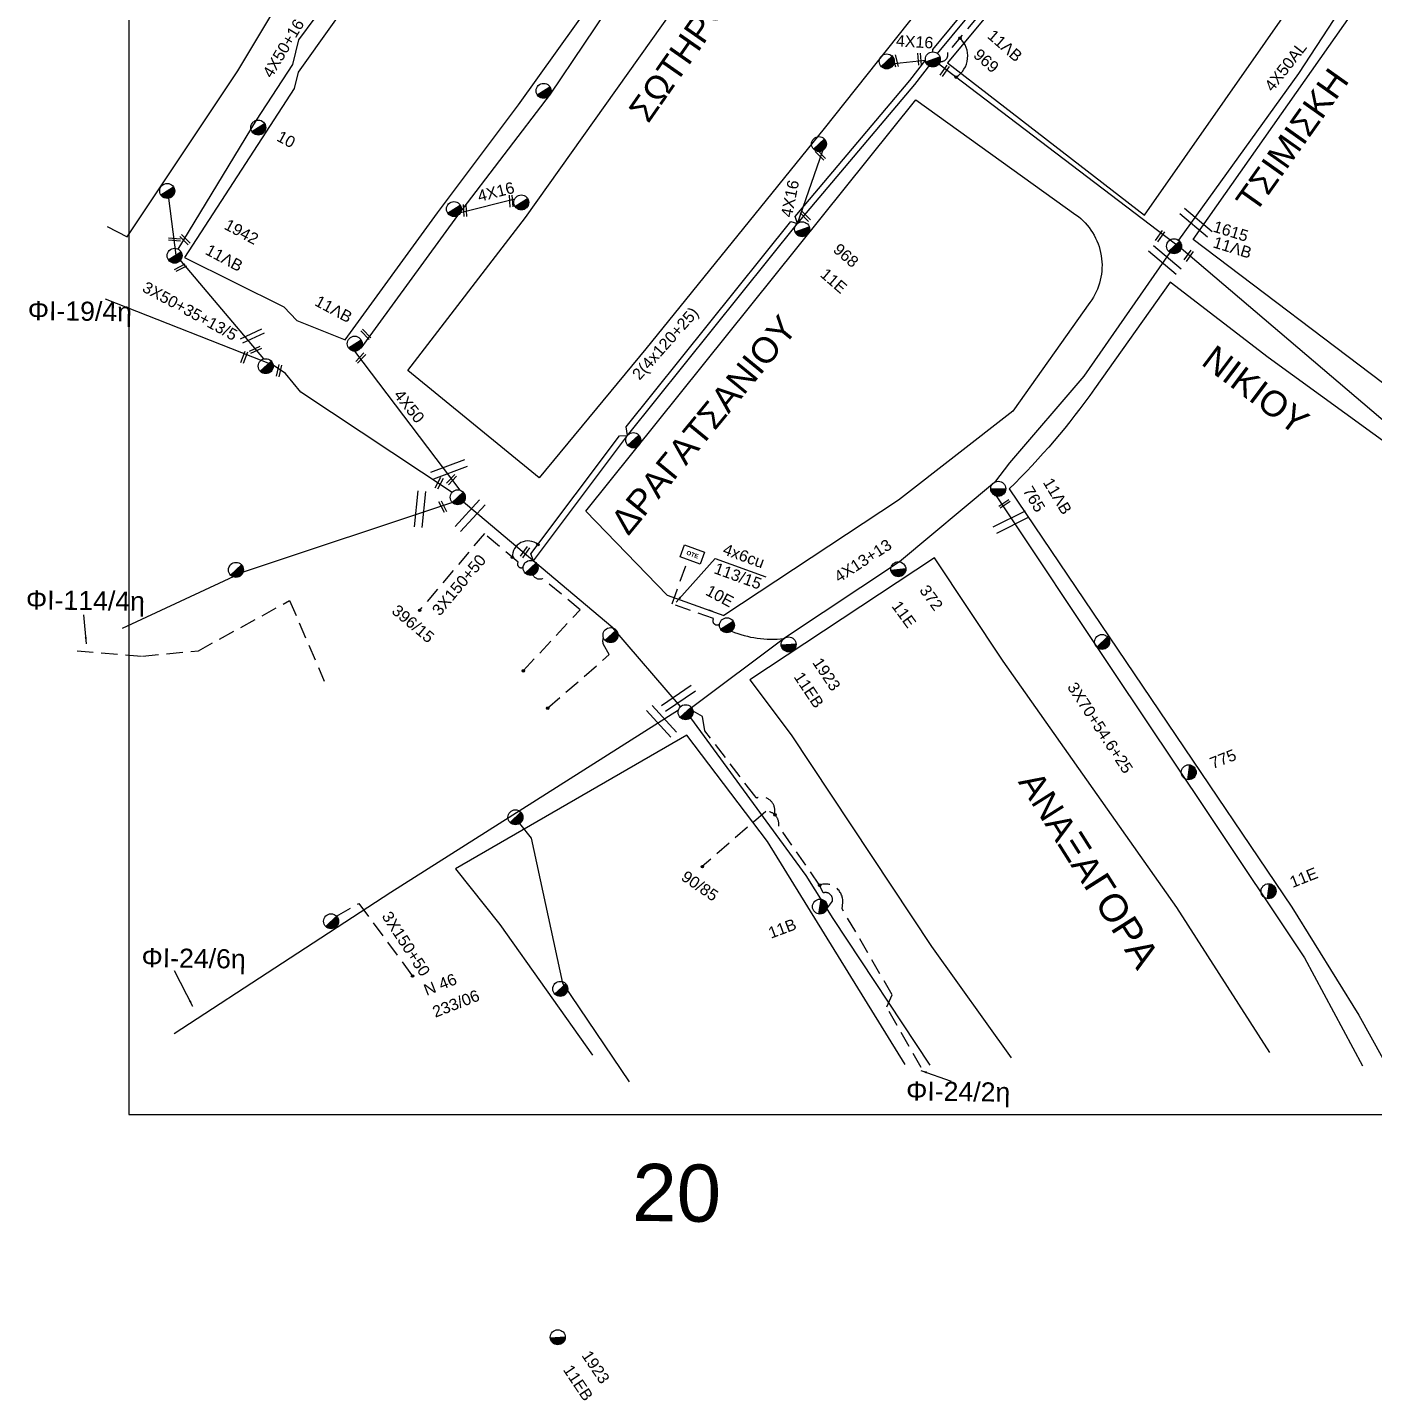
# Model space of a CAD drawing. Header units: millimetres. Extents: x 6950 to 9601, y 853 to 1951.
# Drawn here: x 6976.8 to 7188.8, y 853.1 to 1069.2 of the extents above; entities that cross this region are included whole.
import ezdxf

# ---------------------------------------------------------------- set-up
doc = ezdxf.new("R2010")
doc.units = ezdxf.units.MM
doc.linetypes.add('DASHED', pattern=[19.05, 12.7, -6.35])
for name, color, linetype in [('Pillar OTE', 7, 'Continuous'), ('Άγνωστα', 7, 'Continuous'), ('Εναέρια παροχή ΧΤ 4x16', 7, 'SYN_LINE'), ('Επιγραφές - Σχήματα', 7, 'Continuous'), ('Καλώδια ΧΤ   3x150AL+50CU', 7, 'DASHED'), ('Καλώδια ΧΤ   3x150AL+50XLPE', 7, 'DASHED'), ('Μηχανική τομή', 7, 'Continuous'), ('Στύλος ΦΜ', 7, 'Continuous'), ('Στύλος ΦΜ @ 1', 7, 'Continuous'), ('Συνδέσεις', 7, 'Continuous'), ('Συνεστραμμένα ΧΤ   3x70+54.6+25 AL', 7, 'SYN_LINE'), ('Συνεστραμμένα ΧΤ   4x120+25 AL', 7, 'SYN_LINE'), ('Τομή', 7, 'Continuous'), ('Υπόβαθρο ΔΕΗ', 7, 'Continuous'), ('Υπόγεια καλώδια Παροχών ΧΤ   4x50AL', 7, 'DASHED'), ('Υπόγεια καλώδια Παροχών ΧΤ   4x6', 7, 'DASHED')]:
    doc.layers.add(name, color=color, linetype=linetype)
doc.styles.add('arial', font='ARIAL.TTF')
doc.styles.get("Standard").update_dxf_attribs({"font": 'ARIAL.TTF'})
doc.linetypes.add('SYN_LINE', pattern='A,0.5,-0.0001,["/\\/\\/\\/",Standard,S=0.1,R=0,X=0,Y=-0.05],-0.25', length=0.7501)
doc.dimstyles.new('ISO-25', dxfattribs={"dimtxt": 2.5, "dimasz": 2.5, "dimexe": 1.25, "dimexo": 0.625, "dimtad": 1, "dimtxsty": 'Standard', "dimcen": 2.5, "dimadec": 0, "dimazin": 0, "dimtfac": 1, "dimtmove": 0, "dimatfit": 3, "dimfxl": 1, "dimarcsym": 0})

# ---------------------------------------------------------------- blocks, each defined once
blk = doc.blocks.new('ΜΗΧΑΝΙΚΗ ΤΟΜΗ')
at = {"layer": 'Μηχανική τομή', "ltscale": 40}
for p, q in [((-1.89, 0.78), (1.89, 0.78)), ((1.89, 0), (-1.89, 0))]:
    blk.add_line(p, q, dxfattribs=at)
blk = doc.blocks.new('ΤΟΜΗ')
at = {"layer": 'Τομή', "ltscale": 40}
for p, q in [((-5.68, 0), (5.68, 0)), ((5.68, -2.33), (-5.68, -2.33))]:
    blk.add_line(p, q, dxfattribs=at)
blk = doc.blocks.new('ΥΠΑΡΧΩΝ ΤΣΙΜΕΝΤΕΝΙΟΣ ΣΤΥΛΟΣ')
at = {"layer": 'Στύλος ΦΜ'}
blk.add_hatch(color=7, dxfattribs=at).paths.add_polyline_path([(-1.29, -2.28, 0.574793), (2.62, 0, 0.268822), (1.3, 2.27)])
at = {"layer": 'Στύλος ΦΜ', "color": 7}
blk.add_line((-1.29, -2.28), (1.3, 2.27), dxfattribs=at)
blk.add_circle((0, 0), 2.62, dxfattribs=at)
at = {"layer": 'Στύλος ΦΜ', "flags": 4}
for tag, p in [('ΑΡΙΘΜΟΣ', (-4.68, 8.05)), ('ΤΥΠΟΣ', (-4.91, 3.03))]:
    blk.add_attdef(tag, p, '', height=4, dxfattribs=at)
blk = doc.blocks.new('_ΣΥΝΔΕΣΗ')
at = {"layer": 'Συνδέσεις', "linetype": 'SYN_LINE', "ltscale": 40}
blk.add_hatch(color=256, dxfattribs=at).paths.add_polyline_path([(0.5, -0.01, 1), (-0.5, -0.01, 1)])
at = {"layer": 'Συνδέσεις'}
blk.add_circle((0, -0.01), 0.5, dxfattribs=at)
blk = doc.blocks.new('PILLAR ΟΤΕ')
at = {"layer": 'Pillar OTE', "ltscale": 40}
blk.add_lwpolyline([(-3.31, 2.02), (3.39, 2.02), (3.39, -1.99), (-3.31, -1.99)], close=True, dxfattribs=at)
at = {"layer": 'Pillar OTE', "insert": (-1.81, 0.71), "char_height": 1.3575, "width": 109.961, "attachment_point": 1}
blk.add_mtext('{\\fArial|b1|i0|c161|p34;OTE}', dxfattribs=at)

msp = doc.modelspace()

# ---------------------------------------------------------------- linework, layer by layer
at = {"layer": 'Άγνωστα', "color": 85}
for points in [[(7000.51, 1034.28), (7012.83, 1054.56), (7018.55, 1063.35), (7019.5, 1067.23), (7027.24, 1077.64), (7044.36, 1101.1), (7059.23, 1131.9), (7079.68, 1160.96), (7095.83, 1185.88)], [(6999, 1042.28), (7000.15, 1033.36), (7013.95, 1017)]]:
    msp.add_lwpolyline(points, dxfattribs=at)
at = {"layer": 'Άγνωστα', "color": 6}
for points in [[(7138.78, 1146.65), (7113.49, 1135.39), (7093.1, 1104.96), (7074.94, 1082.32), (7059.06, 1058.64), (7044.49, 1039.56), (7029.25, 1018.72)], [(7043.62, 996), (7019.83, 1011.77), (7017.43, 1014.7), (7015.46, 1016.03), (6989.1, 1026.41)], [(7028.26, 1018.23), (7044.87, 996.37)]]:
    msp.add_lwpolyline(points, dxfattribs=at)
at = {"layer": 'Άγνωστα', "color": 1}
msp.add_lwpolyline([(7247.01, 985.87), (7236.53, 988.76), (7207.96, 999.49), (7193.67, 1004.33), (7193.67, 1004.33), (7158.36, 1034.39), (7120.22, 1063.41)], dxfattribs=at)
at = {"layer": 'Άγνωστα', "color": 133}
for points in [[(7156.55, 1033.78), (7143.02, 1014.31), (7131.35, 1000.67), (7128.96, 997.59), (7114.02, 985.09), (7095.92, 973.08), (7081.32, 962.14)], [(7081.17, 960.56), (7099.3, 935.74), (7103.55, 928.98), (7118.82, 905.89)]]:
    msp.add_lwpolyline(points, dxfattribs=at)
at = {"layer": 'Άγνωστα', "color": 30}
msp.add_lwpolyline([(7079.58, 962.3), (7068.91, 974.68), (7047.7, 992.6), (7045.43, 994.49)], dxfattribs=at)
at = {"layer": 'Άγνωστα', "color": 30, "linetype": 'DASHED', "ltscale": 0.2}
for points in [[(7054.82, 967.95), (7063.79, 977.55), (7057.83, 982.47, -0.378407), (7056.34, 983.01)], [(7058.66, 962.06), (7068.34, 970.48), (7067.46, 972.06, -0.25701), (7067.45, 973.15, -2.219668)]]:
    msp.add_lwpolyline(points, format="xyb", dxfattribs=at)
at = {"layer": 'Άγνωστα', "color": 173, "linetype": 'DASHED', "ltscale": 0.2}
msp.add_lwpolyline([(6984.62, 971.06), (6994.91, 970.24), (7003.71, 971.1), (7018.06, 978.98), (7023.52, 966.31)], dxfattribs=at)
at = {"layer": 'Άγνωστα', "color": 2}
msp.add_lwpolyline([(6999.89, 910.86), (7033.99, 933.12), (7079.25, 961.78)], dxfattribs=at)
at = {"layer": 'Άγνωστα', "color": 1, "linetype": 'DASHED', "ltscale": 0.2}
for points in [[(7094.42, 945.28), (7094.42, 945.97, 0.493245), (7091.73, 947.99, -0.409815), (7091.25, 948.25), (7083.42, 958.51), (7083.02, 960.74), (7081.54, 961.58)], [(7102.4, 930.21), (7103.47, 931.67, 0.591964), (7102.02, 932.99), (7101.45, 934.22), (7095.03, 943.48), (7095.03, 943.87, 0.430347), (7092.98, 945.81, 36.50956)], [(7117.43, 905.52), (7112.03, 915.06), (7112.87, 916.96), (7105.03, 930.48), (7105.1, 931.46, 0.54535), (7101.45, 934.22, 5.635913)]]:
    msp.add_lwpolyline(points, format="xyb", dxfattribs=at)
msp.add_lwpolyline([(7092.98, 945.81), (7082.99, 937.14)], dxfattribs=at)
at = {"layer": 'Εναέρια παροχή ΧΤ 4x16', "color": 30, "ltscale": 20}
for points in [[(7113.16, 1063.48), (7118.11, 1064)], [(7097.98, 1038.34), (7101.99, 1049.82)]]:
    msp.add_lwpolyline(points, dxfattribs=at)
at = {"layer": 'Εναέρια παροχή ΧΤ 4x16', "color": 6, "ltscale": 20}
msp.add_lwpolyline([(7044.96, 1040.04), (7053.48, 1042.19)], dxfattribs=at)
at = {"layer": 'Επιγραφές - Σχήματα'}
msp.add_lwpolyline([(6992.76, 898.14), (9488.75, 898.14), (9488.75, 1914.05), (6992.76, 1914.05)], close=True, dxfattribs=at)
at = {"layer": 'Καλώδια ΧΤ   3x150AL+50CU', "color": 2, "linetype": 'DASHED', "ltscale": 0.2}
msp.add_lwpolyline([(7025.45, 929.33), (7028.94, 931.35), (7037.41, 919.92)], dxfattribs=at)
at = {"layer": 'Καλώδια ΧΤ   3x150AL+50XLPE', "color": 7, "linetype": 'DASHED', "ltscale": 0.2}
msp.add_line((7084.66, 977.26), (7084.1, 977.46), dxfattribs=at)
at = {"layer": 'Καλώδια ΧΤ   3x150AL+50XLPE', "color": 1, "linetype": 'DASHED', "ltscale": 0.2}
msp.add_lwpolyline([(7165.73, 1117.69, -0.932209), (7163.22, 1115.16), (7153.77, 1103.81, -1.026211), (7150.98, 1100.46), (7138.9, 1085.95, -0.97888), (7136.11, 1082.6), (7121.62, 1065.2, -0.641351), (7120.09, 1063.9)], format="xyb", dxfattribs=at)
at = {"layer": 'Καλώδια ΧΤ   3x150AL+50XLPE', "color": 7, "linetype": 'DASHED', "ltscale": 0.2}
msp.add_lwpolyline([(7072.23, 1004.07), (7072.03, 1003.81)], dxfattribs=at)
at = {"layer": 'Καλώδια ΧΤ   3x150AL+50XLPE', "color": 133, "linetype": 'DASHED', "ltscale": 0.2}
msp.add_lwpolyline([(7085.72, 975.28, -0.827417), (7084.76, 976.16), (7078.27, 978.46), (7080.72, 985.37)], format="xyb", dxfattribs=at)
at = {"layer": 'Καλώδια ΧΤ   3x150AL+50XLPE', "color": 7, "linetype": 'DASHED', "ltscale": 0.2}
msp.add_arc((7072.14, 1004.23), 1.18, 239.8321, 42.7322, dxfattribs=at)
at = {"layer": 'Συνεστραμμένα ΧΤ   3x70+54.6+25 AL', "color": 173, "linetype": 'SYN_LINE', "ltscale": 20}
for points in [[(7043.67, 994.44), (7010.73, 983.47), (6991.72, 974.62)], [(7129.25, 995.45), (7147.78, 967.68), (7162.41, 945.78), (7177.77, 922.76), (7186.88, 905.8)]]:
    msp.add_lwpolyline(points, dxfattribs=at)
at = {"layer": 'Συνεστραμμένα ΧΤ   3x70+54.6+25 AL', "color": 2, "linetype": 'SYN_LINE', "ltscale": 20}
msp.add_lwpolyline([(7054.24, 943.9), (7056.07, 941.62), (7060.99, 918.78), (7071.49, 903.29)], dxfattribs=at)
at = {"layer": 'Συνεστραμμένα ΧΤ   3x70+54.6+25 AL', "color": 133, "linetype": 'SYN_LINE', "ltscale": 8}
msp.add_arc((7094.03, 989.94), 17.03, 247.8206, 276.0545, dxfattribs=at)
at = {"layer": 'Συνεστραμμένα ΧΤ   4x120+25 AL', "color": 5, "linetype": 'SYN_LINE', "ltscale": 15}
for points in [[(7119.27, 1065.31), (7119.26, 1065.67), (7135.45, 1085.25), (7136.7, 1085.2), (7136.59, 1086.63), (7150.43, 1103.08), (7151.58, 1102.9), (7151.63, 1104.51), (7161.38, 1116.13), (7162.19, 1116.45)], [(7056.44, 985.22), (7056.03, 986.35), (7069.95, 1004.93), (7071.23, 1004.98), (7071.04, 1006.35), (7096.92, 1038.62), (7097.98, 1038.34), (7097.59, 1039.42), (7115.65, 1060.79), (7118.2, 1064.05)]]:
    msp.add_lwpolyline(points, dxfattribs=at)
at = {"layer": 'Συνεστραμμένα ΧΤ   4x120+25 AL', "color": 30, "linetype": 'SYN_LINE', "ltscale": 15}
for points in [[(7120.03, 1065.04), (7136.7, 1085.2), (7136.7, 1085.2), (7151.58, 1102.9), (7151.58, 1102.9), (7162.55, 1115.97), (7162.55, 1115.97)], [(7056.44, 985.22), (7071.23, 1004.98), (7071.23, 1004.98), (7097.98, 1038.34), (7116.43, 1060.16), (7118.99, 1063.44)]]:
    msp.add_lwpolyline(points, dxfattribs=at)
at = {"layer": 'Υπόβαθρο ΔΕΗ'}
for points in [[(7191.98, 1011.78), (7191.98, 1011.78), (7160.26, 1035.82), (7200.21, 1092.7), (7221.51, 1118.96, 0.177291), (7225.01, 1136.52, -0.145133), (7225.01, 1143.47), (7229.42, 1150.29), (7277, 1124.96), (7246.92, 1084.75), (7221.48, 1051.52), (7191.98, 1011.78)], [(7116.62, 1057.75), (7141.79, 1039.7, -0.416564), (7144.01, 1025.88), (7131.88, 1008.79), (7113.89, 994.8), (7086.39, 976.65)], [(7223.77, 905.45), (7270.42, 932.88), (7303.23, 951.82), (7326.51, 964.39), (7340.82, 972.24), (7327.47, 999.92), (7290.14, 988.5), (7275.29, 985.35), (7255.24, 984.09, -0.097921), (7223.81, 988.3), (7219.71, 985.07), (7231.77, 957.07), (7224.61, 953.98), (7207.36, 993.85), (7192.34, 1002.48), (7172.07, 1017.22), (7156.64, 1029.09), (7144.74, 1012.31, -0.044561), (7131.3, 996.55), (7156.19, 959.69), (7175.77, 930.76), (7186.3, 913.78), (7190.08, 906.95)]]:
    msp.add_lwpolyline(points, format="xyb", dxfattribs=at)
for points in [[(7036.66, 1015.2), (7055.17, 1039.26), (7078.58, 1072.14), (7099.43, 1100.46), (7119.02, 1127.66), (7138.73, 1144.94), (7159.36, 1125.54), (7123.74, 1080.41), (7102.17, 1053.25), (7074.13, 1018.6), (7057.32, 998.31), (7036.66, 1015.2)], [(7152.59, 1039.61), (7197.02, 1103.18), (7170.5, 1122.34), (7121.6, 1063.6), (7152.59, 1039.61)], [(6989.32, 1037.86), (6992.51, 1036.23), (7009.89, 1062.33), (7019.21, 1077.87), (7019.9, 1080.86), (7032.39, 1098.17), (7021.23, 1105.51), (7008.51, 1116.51), (6986.42, 1082.64)], [(7019.18, 1023.03), (7026.81, 1020.02), (7041.33, 1039.99), (7054.1, 1057.01), (7066.27, 1074.02), (7052.79, 1083.64), (7040.53, 1091.82), (7019.4, 1062.15), (7018.76, 1059.54), (7001.51, 1032.99), (7017.14, 1025.18), (7019.18, 1023.03)], [(7077.45, 979.82), (7064.66, 993.04), (7116.62, 1057.75), (7116.62, 1057.75)], [(7085.05, 985.59), (7093.01, 982.75)], [(7172.3, 907.91), (7157.7, 930.7), (7130.35, 969.45), (7119.54, 985.74), (7090.5, 966.54), (7097, 957.85), (7119.09, 924.56), (7131.6, 907.03)], [(7077.45, 979.82), (7086.39, 976.65)], [(7114.95, 905.98), (7093.24, 941.1), (7080.56, 957.83), (7044.15, 936.77), (7051.13, 928.04), (7065.71, 907.49)]]:
    msp.add_lwpolyline(points, dxfattribs=at)
for centre, radius, start, end in [((7120.92, 1064.66), 3.86, 301.227, 47.24), ((7055.56, 985.92), 2.45, 50.2901, 182.6553)]:
    msp.add_arc(centre, radius, start, end, dxfattribs=at)
at = {"layer": 'Υπόγεια καλώδια Παροχών ΧΤ   4x50AL', "color": 62, "linetype": 'Continuous', "ltscale": 0.2}
msp.add_lwpolyline([(7231.83, 1157.19), (7222.11, 1145.84), (7222.4, 1125.94), (7211.35, 1108.31), (7192.49, 1085.95), (7176.83, 1061.92), (7157.93, 1035.69)], dxfattribs=at)
at = {"layer": 'Υπόγεια καλώδια Παροχών ΧΤ   4x6', "color": 5, "linetype": 'DASHED', "ltscale": 0.2}
msp.add_lwpolyline([(7054.81, 984.25, -0.824111), (7054.02, 985.04), (7048.71, 989.52), (7038.52, 977.46)], format="xyb", dxfattribs=at)

# ---------------------------------------------------------------- block references
at = {"layer": 'Pillar OTE', "xscale": 0.5, "yscale": 0.5, "zscale": 0.5, "rotation": 340}
msp.add_blockref('PILLAR ΟΤΕ', (7081.39, 986.24), dxfattribs=at)
at = {"layer": 'Μηχανική τομή'}
for p, xscale, yscale, zscale, rotation in [((7116.98, 1064.15), 0.4999999999999999, 0.4999999999999999, 0.4999999999999999, 274.4683485488149), ((7113.2, 1063.84), 0.5, 0.5, 0.5, 285.1058216155047), ((7120.98, 1062.44), 0.5, 0.5, 0.5, 235.1383027284685), ((7101.44, 1048.95), 0.5, 0.5, 0.5, 314.4116763487705), ((7045.47, 1040.35), 0.5, 0.5, 0.5, 272.9029722907956), ((7052.72, 1041.83), 0.5, 0.5, 0.5, 273.8124913114274), ((7099.07, 1039.3), 0.5, 0.5, 0.5, 314.4116763487705), ((7154.86, 1036.43), 0.5, 0.5, 0.5, 235.1383027284685), ((6999.93, 1035.61), 0.5, 0.5, 0.5, 355.1816833721111), ((7001.45, 1035.62), 0.5, 0.5, 0.5, 314.4116763487705), ((7159.38, 1033.36), 0.5, 0.5, 0.5, 235.1383027284685), ((7000.98, 1031.18), 0.5, 0.5, 0.5, 27.6156780475357), ((7012.01, 1020.96), 0.9919366413204993, 0.9919366413204993, 0.9919366413204993, 204.9912641905952), ((7030.19, 1021), 0.4999999999999999, 0.4999999999999999, 0.4999999999999999, 133.3805581052213), ((7010.73, 1017.33), 0.4999999999999999, 0.4999999999999999, 0.4999999999999999, 248.011572601335), ((7012.59, 1018.62), 0.4999999999999999, 0.4999999999999999, 0.4999999999999999, 204.9912641905952), ((7029.1, 1017.29), 0.4999999999999999, 0.4999999999999999, 0.4999999999999999, 226.7995286422497), ((7016.19, 1015.21), 0.4999999999999999, 0.4999999999999999, 0.4999999999999999, 257.4466108455612), ((7041.42, 997.55), 0.4999999999999999, 0.4999999999999999, 0.4999999999999999, 242.8529018244975), ((7043.4, 998.15), 0.4999999999999999, 0.4999999999999999, 0.4999999999999999, 226.7995286422497), ((7041.98, 993.68), 0.5, 0.5, 0.5, 297.080756641944), ((7130.43, 994.37), 0.5, 0.5, 0.5, 213.7776623413361), ((7054.95, 986.73), 0.5, 0.5, 0.5, 235.1383027284685)]:
    msp.add_blockref('ΜΗΧΑΝΙΚΗ ΤΟΜΗ', p, dxfattribs=dict(at, xscale=xscale, yscale=yscale, zscale=zscale, rotation=rotation))
at = {"layer": 'Στύλος ΦΜ @ 1', "ltscale": 40}
ref = msp.add_blockref('ΥΠΑΡΧΩΝ ΤΣΙΜΕΝΤΕΝΙΟΣ ΣΤΥΛΟΣ', (7119.28, 1064.13), dxfattribs=dict(at, xscale=0.4499999999998184, yscale=0.4499999999998184, zscale=0.4499999999998184, rotation=319.1087475702769))
ref.add_attrib('ΤΥΠΟΣ', '11ΛΒ', (7127.72, 1067.63), dxfattribs={"layer": 'Στύλος ΦΜ', "height": 1.8, "rotation": 319.1087, "flags": 4})
ref.add_attrib('ΑΡΙΘΜΟΣ', '969', (7125.51, 1064.62), dxfattribs={"layer": 'Στύλος ΦΜ', "height": 1.8, "rotation": 319.1087, "flags": 4})
for p, xscale, yscale, zscale, rotation in [((7112.03, 1063.82), 0.4499999999998184, 0.4499999999998184, 0.4499999999998184, 342.8204705148719), ((7058.03, 1059.19), 0.449999999999818, 0.449999999999818, 0.449999999999818, 331.8060337909106), ((7101.36, 1050.82), 0.4499999999998184, 0.4499999999998184, 0.4499999999998184, 342.8204705148719), ((6998.79, 1043.44), 0.449999999999818, 0.449999999999818, 0.449999999999818, 331.8060337909106), ((7043.92, 1040.59), 0.449999999999818, 0.449999999999818, 0.449999999999818, 331.8060337909106), ((7054.52, 1041.63), 0.449999999999818, 0.449999999999818, 0.449999999999818, 331.8060337909106), ((7014.3, 1015.87), 0.4499999999998184, 0.4499999999998184, 0.4499999999998184, 342.8204705148719), ((7072.14, 1004.23), 0.4499999999998184, 0.4499999999998184, 0.4499999999998184, 342.8204705148719), ((7044.52, 995.24), 0.4499999999998184, 0.4499999999998184, 0.4499999999998184, 342.8204705148719), ((7009.61, 983.82), 0.4499999999998184, 0.4499999999998184, 0.4499999999998184, 342.8204705148719), ((7055.98, 984.13), 0.4499999999998184, 0.4499999999998184, 0.4499999999998184, 342.8204705148719), ((7068.56, 973.55), 0.4499999999998184, 0.4499999999998184, 0.4499999999998184, 342.8204705148719), ((7145.92, 972.48), 0.4499999999998184, 0.4499999999998184, 0.4499999999998184, 342.8204705148719), ((7080.37, 961.43), 0.4499999999998184, 0.4499999999998184, 0.4499999999998184, 342.8204705148719), ((7053.6, 944.89), 0.4499999999998184, 0.4499999999998184, 0.4499999999998184, 342.8204705148719), ((7024.59, 928.53), 0.4499999999998184, 0.4499999999998184, 0.4499999999998184, 342.8204705148719), ((7060.65, 917.9), 0.4499999999998184, 0.4499999999998184, 0.4499999999998184, 342.8204705148719)]:
    msp.add_blockref('ΥΠΑΡΧΩΝ ΤΣΙΜΕΝΤΕΝΙΟΣ ΣΤΥΛΟΣ', p, dxfattribs=dict(at, xscale=xscale, yscale=yscale, zscale=zscale, rotation=rotation))
ref = msp.add_blockref('ΥΠΑΡΧΩΝ ΤΣΙΜΕΝΤΕΝΙΟΣ ΣΤΥΛΟΣ', (7013.12, 1053.41), dxfattribs=dict(at, xscale=0.449999999999818, yscale=0.449999999999818, zscale=0.449999999999818, rotation=331.8060337909106))
ref.add_attrib('ΤΥΠΟΣ', '10', (7015.86, 1051.43), dxfattribs={"layer": 'Στύλος ΦΜ', "height": 1.8, "rotation": 331.806, "flags": 4})
ref = msp.add_blockref('ΥΠΑΡΧΩΝ ΤΣΙΜΕΝΤΕΝΙΟΣ ΣΤΥΛΟΣ', (6999.96, 1033.25), dxfattribs=dict(at, xscale=0.449999999999818, yscale=0.449999999999818, zscale=0.449999999999818, rotation=331.8060337909106))
ref.add_attrib('ΤΥΠΟΣ', '1942', (7007.6, 1037.54), dxfattribs={"layer": 'Στύλος ΦΜ', "height": 1.8, "rotation": 331.806, "flags": 4})
ref.add_attrib('ΑΡΙΘΜΟΣ', '11ΛΒ', (7004.64, 1033.57), dxfattribs={"layer": 'Στύλος ΦΜ', "height": 1.8, "rotation": 331.806, "flags": 4})
ref = msp.add_blockref('ΥΠΑΡΧΩΝ ΤΣΙΜΕΝΤΕΝΙΟΣ ΣΤΥΛΟΣ', (7098.71, 1037.41), dxfattribs=dict(at, xscale=0.4499999999998184, yscale=0.4499999999998184, zscale=0.4499999999998184, rotation=319.1087475702769))
ref.add_attrib('ΤΥΠΟΣ', '11E', (7101.41, 1030.09), dxfattribs={"layer": 'Στύλος ΦΜ', "height": 1.8, "rotation": 319.1087, "flags": 4})
ref.add_attrib('ΑΡΙΘΜΟΣ', '968', (7103.45, 1033.99), dxfattribs={"layer": 'Στύλος ΦΜ', "height": 1.8, "rotation": 319.1087, "flags": 4})
ref = msp.add_blockref('ΥΠΑΡΧΩΝ ΤΣΙΜΕΝΤΕΝΙΟΣ ΣΤΥΛΟΣ', (7157.24, 1034.74), dxfattribs=dict(at, xscale=0.4499999999998184, yscale=0.4499999999998184, zscale=0.4499999999998184, rotation=342.8204705148719))
ref.add_attrib('ΤΥΠΟΣ', '11ΛΒ', (7163.24, 1034.59), dxfattribs={"layer": 'Στύλος ΦΜ', "height": 1.8, "rotation": 342.8205, "flags": 4})
ref.add_attrib('ΑΡΙΘΜΟΣ', '1615', (7163.24, 1037.07), dxfattribs={"layer": 'Στύλος ΦΜ', "height": 1.8, "rotation": 342.8205, "flags": 4})
ref = msp.add_blockref('ΥΠΑΡΧΩΝ ΤΣΙΜΕΝΤΕΝΙΟΣ ΣΤΥΛΟΣ', (7028.3, 1019.41), dxfattribs=dict(at, xscale=0.449999999999818, yscale=0.449999999999818, zscale=0.449999999999818, rotation=331.8060337909106))
ref.add_attrib('ΑΡΙΘΜΟΣ', '11ΛΒ', (7021.85, 1025.52), dxfattribs={"layer": 'Στύλος ΦΜ', "height": 1.8, "rotation": 331.806, "flags": 4})
ref = msp.add_blockref('ΥΠΑΡΧΩΝ ΤΣΙΜΕΝΤΕΝΙΟΣ ΣΤΥΛΟΣ', (7129.57, 996.58), dxfattribs=dict(at, xscale=0.4499999999998184, yscale=0.4499999999998184, zscale=0.4499999999998184, rotation=301.0867665355184))
ref.add_attrib('ΤΥΠΟΣ', '11ΛΒ', (7136.54, 997.6), dxfattribs={"layer": 'Στύλος ΦΜ', "height": 1.8, "rotation": 301.0868, "flags": 4})
ref.add_attrib('ΑΡΙΘΜΟΣ', '765', (7133.37, 996.29), dxfattribs={"layer": 'Στύλος ΦΜ', "height": 1.8, "rotation": 301.0868, "flags": 4})
ref = msp.add_blockref('ΥΠΑΡΧΩΝ ΤΣΙΜΕΝΤΕΝΙΟΣ ΣΤΥΛΟΣ', (7113.85, 983.92), dxfattribs=dict(at, xscale=0.4499999999998184, yscale=0.4499999999998184, zscale=0.4499999999998184, rotation=306.1800081030561))
ref.add_attrib('ΤΥΠΟΣ', '372', (7117.08, 980.6), dxfattribs={"layer": 'Στύλος ΦΜ', "height": 1.8, "rotation": 306.18, "flags": 4})
ref.add_attrib('ΑΡΙΘΜΟΣ', '11E', (7112.7, 978.11), dxfattribs={"layer": 'Στύλος ΦΜ', "height": 1.8, "rotation": 306.18, "flags": 4})
ref = msp.add_blockref('ΥΠΑΡΧΩΝ ΤΣΙΜΕΝΤΕΝΙΟΣ ΣΤΥΛΟΣ', (7086.88, 975.1), dxfattribs=dict(at, xscale=0.449999999999818, yscale=0.449999999999818, zscale=0.449999999999818, rotation=331.8060337909106))
ref.add_attrib('ΑΡΙΘΜΟΣ', '10Ε', (7083.37, 979.97), dxfattribs={"layer": 'Στύλος ΦΜ', "height": 1.8, "rotation": 331.806, "flags": 4})
ref = msp.add_blockref('ΥΠΑΡΧΩΝ ΤΣΙΜΕΝΤΕΝΙΟΣ ΣΤΥΛΟΣ', (7096.58, 972.09), dxfattribs=dict(at, xscale=0.4499999999998185, yscale=0.4499999999998185, zscale=0.4499999999998185, rotation=303.8554943563731))
ref.add_attrib('ΤΥΠΟΣ', '1923', (7100.26, 969.23), dxfattribs={"layer": 'Στύλος ΦΜ', "height": 1.8, "rotation": 303.8555, "flags": 4})
ref.add_attrib('ΑΡΙΘΜΟΣ', '11EB', (7097.32, 966.99), dxfattribs={"layer": 'Στύλος ΦΜ', "height": 1.8, "rotation": 303.8555, "flags": 4})
ref = msp.add_blockref('ΥΠΑΡΧΩΝ ΤΣΙΜΕΝΤΕΝΙΟΣ ΣΤΥΛΟΣ', (7159.55, 951.97), dxfattribs=dict(at, xscale=0.4499999999998183, yscale=0.4499999999998183, zscale=0.4499999999998183, rotation=21.5225261295748))
ref.add_attrib('ΤΥΠΟΣ', '775', (7163.32, 952.47), dxfattribs={"layer": 'Στύλος ΦΜ', "height": 1.8, "rotation": 21.5225, "flags": 4})
ref = msp.add_blockref('ΥΠΑΡΧΩΝ ΤΣΙΜΕΝΤΕΝΙΟΣ ΣΤΥΛΟΣ', (7172.11, 933.26), dxfattribs=dict(at, xscale=0.4499999999998183, yscale=0.4499999999998183, zscale=0.4499999999998183, rotation=21.5225261295748))
ref.add_attrib('ΤΥΠΟΣ', '11E', (7175.88, 933.76), dxfattribs={"layer": 'Στύλος ΦΜ', "height": 1.8, "rotation": 21.5225, "flags": 4})
ref = msp.add_blockref('ΥΠΑΡΧΩΝ ΤΣΙΜΕΝΤΕΝΙΟΣ ΣΤΥΛΟΣ', (7101.52, 930.84), dxfattribs=dict(at, xscale=0.4499999999998184, yscale=0.4499999999998184, zscale=0.4499999999998184, rotation=20.40564317547254))
ref.add_attrib('ΤΥΠΟΣ', '11B', (7093.8, 925.78), dxfattribs={"layer": 'Στύλος ΦΜ', "height": 1.8, "rotation": 20.4056, "flags": 4})
ref = msp.add_blockref('ΥΠΑΡΧΩΝ ΤΣΙΜΕΝΤΕΝΙΟΣ ΣΤΥΛΟΣ', (7060.26, 863.08), dxfattribs=dict(at, xscale=0.4499999999998185, yscale=0.4499999999998185, zscale=0.4499999999998185, rotation=303.8554943563731))
ref.add_attrib('ΤΥΠΟΣ', '1923', (7063.94, 860.22), dxfattribs={"layer": 'Στύλος ΦΜ', "height": 1.8, "rotation": 303.8555, "flags": 4})
ref.add_attrib('ΑΡΙΘΜΟΣ', '11EB', (7061.01, 857.98), dxfattribs={"layer": 'Στύλος ΦΜ', "height": 1.8, "rotation": 303.8555, "flags": 4})
at = {"layer": 'Συνδέσεις', "xscale": 0.4, "yscale": 0.4, "zscale": 0.25}
for p in [(7123.55, 1067.49), (7122.93, 1061.36), (7057.14, 987.8), (7053.11, 985.81), (7038.52, 977.46), (7054.84, 967.94), (7058.67, 962.06), (7094.44, 945.28), (7083.01, 937.13), (7101.47, 934.22), (7037.41, 919.93)]:
    msp.add_blockref('_ΣΥΝΔΕΣΗ', p, dxfattribs=at)
at = {"layer": 'Τομή'}
for p, xscale, yscale, zscale, rotation in [((7160.31, 1038.01), 0.4999999999999994, 0.4999999999999994, 0.4999999999999994, 140.02060053409), ((7155.42, 1032.13), 0.4999999999999994, 0.4999999999999994, 0.4999999999999994, 140.02060053409), ((7043.36, 999.11), 0.4999999999999994, 0.4999999999999994, 0.4999999999999994, 200.4745032498454), ((7038, 993.44), 0.4999999999999993, 0.4999999999999993, 0.4999999999999993, 84.03895049589023), ((7046.89, 991.98), 0.4999999999999994, 0.4999999999999994, 0.4999999999999994, 227.5852248693328), ((7131.85, 990.81), 0.4999999999999994, 0.4999999999999994, 0.4999999999999994, 206.7412097965525), ((7079.57, 963.13), 0.4999999999999994, 0.4999999999999994, 0.4999999999999994, 214.123749249006), ((7076.16, 959.6), 0.4999999999999994, 0.4999999999999994, 0.4999999999999994, 132.3938710819162)]:
    msp.add_blockref('ΤΟΜΗ', p, dxfattribs=dict(at, xscale=xscale, yscale=yscale, zscale=zscale, rotation=rotation))

# ---------------------------------------------------------------- texts
at = {"ltscale": 40, "width": 94.4586, "attachment_point": 1, "style": 'arial'}
for s, insert, char_height, rotation in [('ΣΩΤΗΡΟΣ', (7071.2, 1056.22), 4, 55.0857), ('ΤΣΙΜΙΣΚΗ', (7166.73, 1042.06), 4, 54.6388), ('ΦΙ-19/4η', (6976.88, 1026.15), 3, 359.1724), ('ΔPAΓATΣANIOY', (7068.27, 991.6), 4, 50.6319), ('NIKIOY', (7163.73, 1019.43), 4, 323), ('ΦΙ-114/4η', (6976.59, 980.63), 3, 359.1724), ('ΦΙ-24/6η', (6994.78, 924.32), 3, 359.1724), ('ΦΙ-24/2η', (7115.1, 903.37), 3, 359.1724), ('20', (7072.04, 890.41), 9, 359.1724)]:
    msp.add_mtext(s, dxfattribs=dict(at, insert=insert, char_height=char_height, rotation=rotation))
at = {"layer": 'Άγνωστα', "ltscale": 40, "char_height": 1.8, "width": 34.5395, "attachment_point": 1, "style": 'arial'}
for s, insert, rotation in [('4X50+16', (7013.69, 1062), 59.1066), ('3X50+35+13/5', (6995.58, 1029.3), 331.339), ('2(4x120+25)', (7071.78, 1014.76), 48.3309), ('4X50', (7035.74, 1012.42), 308.9229), ('4X13+13', (7103.53, 983.26), 33.1097), ('3X150+50', (7040.31, 977.61), 50), ('396/15', (7035.13, 978.51), 320), ('3X70+54.6+25', (7141.85, 966.38), 303.231), ('90/85', (7080.54, 936.62), 325.5348), ('3X150+50', (7033.99, 930.32), 303.1097), ('N 46', (7038.95, 918.46), 21.3867), ('233/06', (7040.32, 915.02), 21.3867)]:
    msp.add_mtext(s, dxfattribs=dict(at, insert=insert, rotation=rotation))
at = {"layer": 'Εναέρια παροχή ΧΤ 4x16', "ltscale": 20, "char_height": 1.8, "width": 34.5395, "attachment_point": 1, "style": 'arial'}
for insert, rotation in [((7113.55, 1068), 356.5255), ((7047.46, 1043.45), 14.503), ((7095.34, 1039.53), 78.8202)]:
    msp.add_mtext('4X16', dxfattribs=dict(at, insert=insert, rotation=rotation))
at = {"layer": 'Υπόβαθρο ΔΕΗ', "insert": (7136.28, 952.78), "char_height": 4, "width": 25.6049, "attachment_point": 1, "rotation": 302.3246, "style": 'arial'}
msp.add_mtext('ANA{\\H1.083x;Ξ}A{\\H1.083x;ΓOPA}', dxfattribs=at)
at = {"layer": 'Υπόγεια καλώδια Παροχών ΧΤ   4x50AL', "ltscale": 0.2, "insert": (7171.33, 1060.04), "char_height": 1.8, "width": 34.5395, "attachment_point": 1, "rotation": 52.1267, "style": 'arial'}
msp.add_mtext('4X50AL', dxfattribs=at)
at = {"layer": 'Υπόγεια καλώδια Παροχών ΧΤ   4x50AL', "color": 7, "ltscale": 0.2, "char_height": 1.8, "attachment_point": 1, "rotation": 340}
for s, insert in [('4x6cu', (7086.69, 988.02)), ('113/15', (7085.31, 985.02))]:
    msp.add_mtext_dynamic_manual_height_columns(s, width=1.8, gutter_width=12.5, heights=[0.118], dxfattribs=dict(at, insert=insert))

# ---------------------------------------------------------------- leaders
at = {"layer": 'Επιγραφές - Σχήματα', "ltscale": 40}
for points in [[(7078.87, 978.74), (7085.05, 985.59)], [(6986.08, 972.18), (6985.65, 976.74)], [(7002.84, 915.1), (6999.94, 920.76)], [(7117.38, 905.06), (7122.19, 903.36)]]:
    msp.add_leader(points, dimstyle='ISO-25', override={"dimasz": 1, "dimtad": 0}, dxfattribs=at)

doc.saveas('drawing.dxf')
